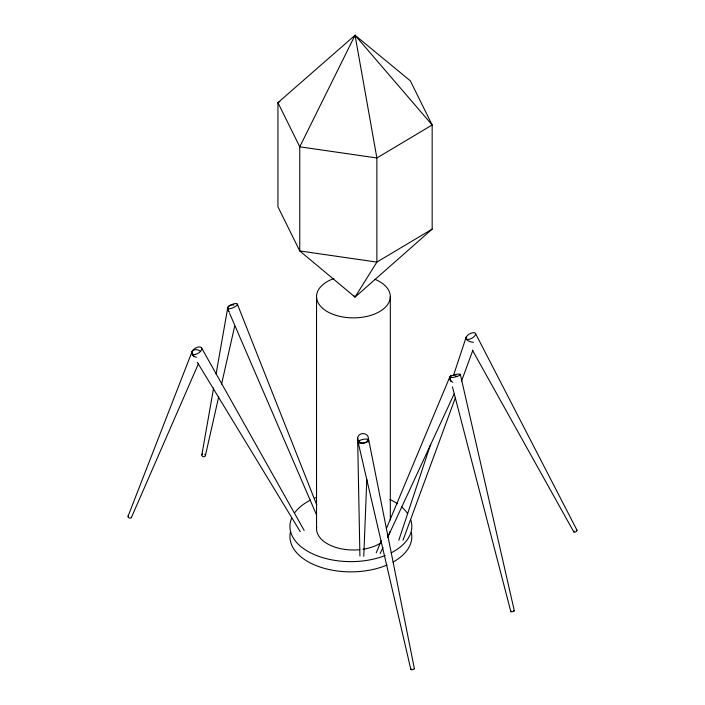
<?xml version="1.0" encoding="UTF-8"?>
<svg xmlns="http://www.w3.org/2000/svg" width="705" height="705" viewBox="0 0 705 705"><rect width="100%" height="100%" fill="white"/><g stroke="black" fill="none" stroke-linecap="round" stroke-linejoin="round"><path stroke-width="1.06" d="M363.771 556.333L366.812 479.418M368.292 442.061L368.424 438.766A5.42 4.776 1 0 0 360.74 433.98A5.42 4.776 1 0 0 359.911 442.211A5.42 4.776 1 0 0 368.424 438.766M201.841 454.91L213.615 387.997M216.082 373.967L227.662 308.129M205.384 455.633L218.691 396.844M221.59 384.022L234.65 326.309M398.827 540.215L430.632 444.326M453.447 375.536L465.89 338.012M402.978 540.25L455.395 397.752M461.475 381.229L472.87 350.244M128.107 516.069L192.174 351.346A5.358 3.745 19.7 0 1 200.097 350.993M376.25 552.799L381.326 540.664M386.402 528.53L449.852 376.805M131.368 517.593L198.378 363.842M380.171 553.54L382.947 547.556M387.574 537.571L454.187 393.831M353.901 37.065L355.047 35.25L410.345 80.855L432.165 124.988L432.165 229.116L355.047 297.096L299.757 250.945L277.929 206.803L277.929 102.674L355.047 35.25L432.165 124.988L376.875 157.973L299.757 146.816L277.929 102.674L279.806 101.564M460.339 374.355L514.315 610.768L512.87 611.579L510.861 611.746L452.451 386.869M432.165 229.116L376.875 262.101L355.047 297.096L353.619 295.421M511.477 611.226L510.861 611.746M513.61 610.689L514.333 610.874M192.174 353.848L193.884 356.668M197.321 362.317L300.26 531.658M201.41 347.627L304.146 530.407M472.429 350.2L573.791 531.896M475.496 333.456A5.42 2.45 -29.5 0 1 469.292 339.281A5.42 2.45 -29.5 0 1 467.45 335.439A5.42 2.45 -29.5 0 1 475.496 333.456L576.963 530.16M227.521 308.473L228.825 311.504M229.698 313.522L316.439 514.694M237.4 304.252A5.42 1.727 -23.2 0 1 229.865 308.711A5.42 1.727 -23.2 0 1 229.865 305.494A5.42 1.727 -23.2 0 1 237.4 304.252L316.774 504.974M449.966 377.272L451.068 381.537M410.83 669.415L358.158 442.343A5.42 1.886 -11.8 0 0 365.736 442.511A5.42 1.886 -11.8 0 0 367.182 439.144A5.42 1.886 -11.8 0 0 358.616 441.277M368.741 440.043L414.364 668.648M357.629 437.875L359.92 556.06M390.314 296.585L390.314 519.893M316.536 296.585L316.536 528.697M374.901 279.268A36.889 21.3 0 0 1 380.348 311.143A36.889 21.3 0 0 1 324.908 310.094A36.889 21.3 0 0 1 333.958 278.493M389.997 531.473A36.889 21.3 0 0 1 389.054 534.205M388.605 535.095A36.889 21.3 0 0 1 387.503 536.849M381.379 542.594A36.889 21.3 0 0 1 362.969 549.265M359.841 549.671A36.889 21.3 0 0 1 316.677 526.846M576.249 529.896A1.807 0.82 -29.5 0 1 576.752 530.936A1.807 0.82 -29.5 0 1 574.513 532.169A1.807 0.82 -29.5 0 1 574.011 531.121M473.443 342.269A5.42 2.353 18 0 1 467.212 340.11A5.42 2.353 18 0 1 466.736 337.016M414.258 668.507A1.807 0.626 -11.8 0 1 412.302 669.715A1.807 0.626 -11.8 0 1 411.235 668.869M452.786 382.304A5.578 3.543 22.3 0 1 449.499 377.66A5.578 3.543 22.3 0 1 454.064 375.492M455.456 375.8A5.578 3.543 22.3 0 1 456.805 376.355M204.758 454.249A1.807 1.419 9.9 0 1 205.084 456.179A1.807 1.419 9.9 0 1 202.723 456.452A1.807 1.419 9.9 0 1 201.982 454.566M202.229 454.267A1.807 1.419 9.9 0 1 202.573 454.038M229.522 312.28A5.42 4.265 9.9 0 1 228.076 307.089A5.42 4.265 9.9 0 1 233.884 305.036M131.474 517.276A1.807 1.26 20.6 0 1 128.909 517.822A1.807 1.26 20.6 0 1 128.636 515.619M196.466 357.312A5.358 3.745 19.7 0 1 192.174 351.346M410.618 519.506A60.938 35.188 0 0 1 391.152 552.843M385.177 555.522A60.938 35.188 0 0 1 316.201 555.381A60.938 35.188 0 0 1 291.641 518.166M295.034 512.35A60.938 35.188 0 0 1 310.588 500.039M314.721 498.118A60.938 35.188 0 0 1 316.563 497.36M389.927 499.431A60.938 35.188 0 0 1 397.479 503.767M401.586 506.93A60.938 35.188 0 0 1 407.622 513.61M411.438 532.76A60.938 35.188 0 0 1 393.117 562.035M387.027 565.005A60.938 35.188 0 0 1 319.383 566.802A60.938 35.188 0 0 1 290.619 531.403M355.047 35.25L299.757 146.816L299.757 250.945L376.875 262.101L376.875 157.973L355.047 35.25M450.548 376.118L450.239 376.602A5.42 1.146 -14.4 0 0 455.077 377.016A5.42 1.146 -14.4 0 0 460.118 374.214A5.42 1.146 -14.4 0 0 451.834 375.712L450.548 376.118M194.871 354.536A5.578 2.926 -31.6 0 0 201.745 348.314A5.578 2.926 -31.6 0 0 193.752 349.363A5.578 2.926 -31.6 0 0 194.871 354.536"/></g></svg>
